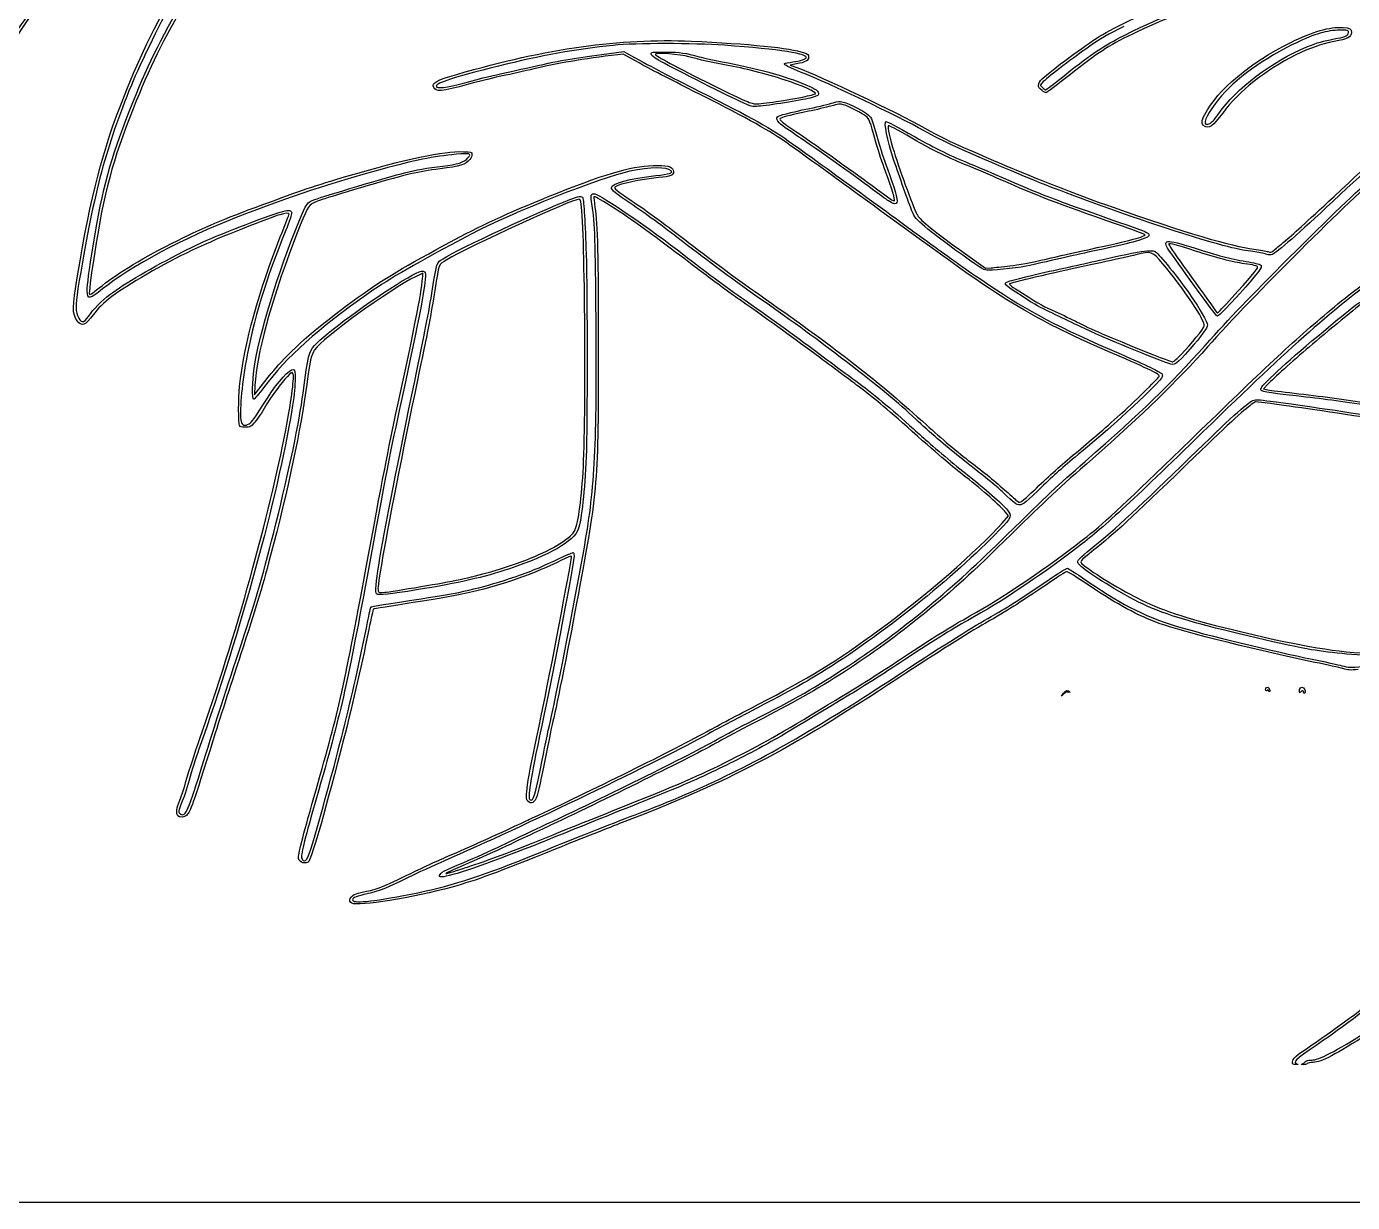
# Model space of a CAD drawing. Extents: x 0.09 to 7.29, y 6.89 to 11.9.
# Drawn here: x 0.673 to 1.194, y 8.774 to 9.236 of the extents above; entities that cross this region are included whole.
import ezdxf

# ---------------------------------------------------------------- set-up
doc = ezdxf.new("R2010")
doc.units = 0
doc.layers.add('Laag_1', color=7, linetype='CONTINUOUS')

msp = doc.modelspace()

# ---------------------------------------------------------------- linework, layer by layer
at = {"layer": 'Laag_1', "color": 1}
msp.add_lwpolyline([(0.104235, 8.773774), (0.104235, 10.240925), (7.257572, 10.240925), (7.257572, 8.773774)], close=True, dxfattribs=at)
at = {"layer": 'Laag_1', "color": 7}
for points in [[(0.899044, 9.225157), (0.907649, 9.226251), (0.910436, 9.224716)], [(0.91361, 9.2218), (0.907387, 9.225275), (0.905342, 9.225028)], [(0.975585, 9.22141), (0.97312, 9.220958), (0.975692, 9.219997)], [(1.072211, 9.214039), (1.071341, 9.213098), (1.072357, 9.212157)], [(1.042027, 9.146745), (1.049929, 9.141066), (1.052134, 9.141247)], [(0.828515, 9.137858), (0.828515, 9.139194), (0.825937, 9.137895)], [(0.762536, 9.095116), (0.762317, 9.091257), (0.763167, 9.092355)], [(1.160962, 9.095527), (1.159178, 9.093698), (1.161001, 9.093306)], [(1.159766, 9.088136), (1.156048, 9.088577), (1.154415, 9.087453)], [(1.056425, 9.040809), (1.058963, 9.043677), (1.057764, 9.045189)], [(1.080521, 9.022318), (1.082081, 9.023128), (1.083828, 9.022121)], [(1.080701, 8.973762), (1.079748, 8.972901), (1.080549, 8.974059)]]:
    msp.add_lwpolyline(points, dxfattribs=at)
for points in [[(1.081718, 9.217494)], [(1.072124, 9.210952)], [(0.953188, 9.206763)], [(0.967553, 9.20663)], [(1.135824, 9.197088)], [(1.138844, 9.1985)], [(1.011702, 9.167585)], [(1.014107, 9.167994)], [(1.040925, 9.146225)], [(1.059471, 9.141984)], [(1.132208, 9.13395)], [(1.146881, 9.12954)], [(1.12699, 9.107308)], [(1.121957, 9.103617)], [(0.810391, 9.013017)], [(0.827781, 9.015901)], [(1.161235, 8.975082)], [(1.175024, 8.974276)], [(0.845785, 8.905557)], [(0.83518, 8.902307)], [(1.17065, 8.828983)], [(1.174519, 8.828268)]]:
    msp.add_lwpolyline(points, close=True, dxfattribs=at)
for points in [[(0.71118, 9.209005), (0.717527, 9.225079), (0.724317, 9.238706), (0.735169, 9.257146)], [(0.713132, 9.202732), (0.720838, 9.222079), (0.723662, 9.227836), (0.736573, 9.250506)], [(0.730856, 9.247592), (0.726529, 9.240141), (0.71744, 9.221592), (0.713929, 9.213048)], [(0.73718, 9.249447), (0.725546, 9.229126), (0.721459, 9.220848), (0.714625, 9.203761)], [(1.094977, 9.232419), (1.099847, 9.23547), (1.115858, 9.243118), (1.125447, 9.246972)], [(1.104371, 9.232615), (1.122649, 9.241887), (1.136688, 9.246525), (1.154204, 9.249079)], [(1.154628, 9.248167), (1.137637, 9.245533), (1.125975, 9.241864), (1.109278, 9.233901)], [(0.642939, 9.186037), (0.649804, 9.203167), (0.66685, 9.233007), (0.676843, 9.245387)], [(0.676645, 9.243425), (0.667099, 9.231374), (0.649993, 9.200976), (0.643317, 9.1842)], [(0.841943, 9.217313), (0.877937, 9.227644), (0.905786, 9.231584), (0.934166, 9.23036)], [(1.072232, 9.215549), (1.075907, 9.218968), (1.088951, 9.228643), (1.094977, 9.232419)], [(1.081717, 9.217494), (1.091605, 9.225352), (1.096524, 9.228635), (1.104371, 9.232615)], [(1.109278, 9.233901), (1.098988, 9.228993), (1.095181, 9.226611), (1.08539, 9.218956)], [(1.104318, 9.236168), (1.098251, 9.23315), (1.094901, 9.231209), (1.090893, 9.228388)], [(1.169735, 9.229771), (1.178568, 9.234136), (1.185273, 9.23607), (1.190535, 9.235773)], [(1.18833, 9.234647), (1.183252, 9.234417), (1.178423, 9.232862), (1.170435, 9.228889)], [(1.176271, 9.22809), (1.18056, 9.229835), (1.182675, 9.230454), (1.187002, 9.231228)], [(1.187002, 9.231228), (1.191041, 9.231951), (1.19224, 9.232401), (1.192526, 9.233301)], [(1.1938, 9.233707), (1.193842, 9.232006), (1.192333, 9.231243), (1.187009, 9.230202)], [(1.192526, 9.233301), (1.192957, 9.234659), (1.192415, 9.234834), (1.18833, 9.234647)], [(1.190535, 9.235773), (1.193257, 9.235617), (1.193789, 9.235282), (1.1938, 9.233707)], [(0.903484, 9.228698), (0.888816, 9.227228), (0.875081, 9.224751), (0.858281, 9.220542)], [(0.947216, 9.22874), (0.934789, 9.229635), (0.912497, 9.229629), (0.903484, 9.228698)], [(0.918367, 9.225386), (0.918367, 9.226063), (0.91866, 9.226097), (0.924064, 9.226066)], [(0.924064, 9.226066), (0.929925, 9.226025), (0.931912, 9.225753), (0.937293, 9.22421)], [(0.934166, 9.23036), (0.956529, 9.229396), (0.973547, 9.227667), (0.978356, 9.225871)], [(0.979364, 9.223697), (0.980414, 9.225396), (0.969211, 9.227153), (0.947216, 9.22874)], [(1.090893, 9.228388), (1.082352, 9.222376), (1.073956, 9.215927), (1.072211, 9.214039)], [(1.136133, 9.201532), (1.141219, 9.211244), (1.154032, 9.222012), (1.169735, 9.229771)], [(1.170435, 9.228889), (1.156925, 9.222169), (1.146395, 9.214103), (1.140165, 9.205703)], [(1.141697, 9.201912), (1.14819, 9.21159), (1.162677, 9.22256), (1.176271, 9.22809)], [(1.187009, 9.230202), (1.181663, 9.229156), (1.177349, 9.227651), (1.171997, 9.224962)], [(0.869308, 9.219794), (0.882155, 9.222702), (0.887951, 9.223747), (0.899044, 9.225157)], [(0.905342, 9.225028), (0.891449, 9.223375), (0.881553, 9.221692), (0.870773, 9.219149)], [(0.910436, 9.224716), (0.919765, 9.219578), (0.924591, 9.217053), (0.937109, 9.210761)], [(0.934693, 9.210887), (0.92652, 9.214978), (0.917033, 9.219889), (0.91361, 9.2218)], [(0.921308, 9.222907), (0.919247, 9.224143), (0.918367, 9.224885), (0.918367, 9.225386)], [(0.933251, 9.224211), (0.929846, 9.225178), (0.920021, 9.225924), (0.920021, 9.225216)], [(0.920021, 9.225216), (0.920021, 9.224583), (0.928182, 9.220197), (0.942622, 9.213071)], [(0.953188, 9.206763), (0.946708, 9.209697), (0.925009, 9.220686), (0.921308, 9.222907)], [(0.94795, 9.220936), (0.94267, 9.221874), (0.937149, 9.223104), (0.933251, 9.224211)], [(0.937293, 9.22421), (0.939011, 9.223717), (0.943062, 9.222834), (0.946297, 9.222249)], [(0.946297, 9.222249), (0.959397, 9.219878), (0.971293, 9.216616), (0.979236, 9.213216)], [(0.970735, 9.215189), (0.963683, 9.217491), (0.954954, 9.219693), (0.94795, 9.220936)], [(0.970807, 9.221273), (0.970723, 9.22166), (0.97129, 9.221857), (0.973012, 9.222041)], [(0.977165, 9.218237), (0.973667, 9.219646), (0.970869, 9.220981), (0.970807, 9.221273)], [(0.973012, 9.222041), (0.975716, 9.222326), (0.979056, 9.2232), (0.979364, 9.223697)], [(0.980286, 9.224084), (0.980286, 9.222747), (0.979052, 9.222045), (0.975585, 9.22141)], [(0.978356, 9.225871), (0.980075, 9.22523), (0.980286, 9.225034), (0.980286, 9.224084)], [(1.171997, 9.224962), (1.159722, 9.218797), (1.14965, 9.210803), (1.143196, 9.202105)], [(0.832856, 9.212157), (0.832038, 9.213953), (0.833883, 9.215), (0.841943, 9.217313)], [(0.858281, 9.220542), (0.840575, 9.216108), (0.833845, 9.213936), (0.833845, 9.212656)], [(0.845053, 9.214031), (0.848793, 9.215051), (0.853423, 9.216231), (0.855343, 9.216654)], [(0.858647, 9.216415), (0.855716, 9.215793), (0.850258, 9.214456), (0.846519, 9.213443)], [(0.855343, 9.216654), (0.857263, 9.217077), (0.863547, 9.21849), (0.869308, 9.219794)], [(0.870773, 9.219149), (0.867034, 9.218266), (0.861577, 9.217035), (0.858647, 9.216415)], [(0.975692, 9.219997), (0.985924, 9.216173), (1.014111, 9.202829), (1.026055, 9.196155)], [(1.025722, 9.195129), (1.014801, 9.201226), (0.989405, 9.213311), (0.977165, 9.218237)], [(1.073595, 9.211216), (1.073721, 9.211216), (1.077373, 9.214041), (1.081718, 9.217494)], [(1.08539, 9.218956), (1.076103, 9.211693), (1.074008, 9.210113), (1.073666, 9.210113)], [(0.713929, 9.213048), (0.703897, 9.188633), (0.699454, 9.171974), (0.693446, 9.136242)], [(0.846519, 9.213443), (0.83573, 9.210517), (0.83369, 9.210326), (0.832856, 9.212157)], [(0.833845, 9.212656), (0.833845, 9.211576), (0.837849, 9.212067), (0.845053, 9.214031)], [(0.970556, 9.191167), (0.963858, 9.195811), (0.954214, 9.201114), (0.934693, 9.210887)], [(0.937109, 9.210761), (0.958558, 9.199983), (0.965571, 9.196036), (0.974042, 9.189983)], [(0.942622, 9.213071), (0.956007, 9.206464), (0.95771, 9.205729), (0.959652, 9.205715)], [(0.982979, 9.209716), (0.983546, 9.210284), (0.977551, 9.212963), (0.970735, 9.215189)], [(0.979236, 9.213216), (0.983103, 9.21156), (0.984405, 9.210628), (0.984261, 9.209614)], [(1.072124, 9.210952), (1.070191, 9.21225), (1.070225, 9.213681), (1.072232, 9.215549)], [(1.073666, 9.210113), (1.073509, 9.210113), (1.07281, 9.210492), (1.072124, 9.210952)], [(1.072357, 9.212157), (1.072916, 9.211639), (1.073473, 9.211216), (1.073595, 9.211216)], [(0.692751, 9.138154), (0.69809, 9.17009), (0.702483, 9.186977), (0.71118, 9.209005)], [(0.960629, 9.204751), (0.9581, 9.204563), (0.957974, 9.204594), (0.953188, 9.206763)], [(0.959652, 9.205715), (0.96053, 9.205715), (0.964086, 9.206123), (0.967553, 9.20663)], [(0.980893, 9.20801), (0.977203, 9.207083), (0.964511, 9.205042), (0.960629, 9.204751)], [(0.967553, 9.20663), (0.975307, 9.207769), (0.982463, 9.2092), (0.982979, 9.209716)], [(0.980616, 9.203892), (0.984535, 9.2047), (0.988741, 9.205698), (0.989963, 9.20611)], [(0.984261, 9.209614), (0.984163, 9.208953), (0.983628, 9.208697), (0.980893, 9.20801)], [(0.994008, 9.205343), (0.992638, 9.205756), (0.992115, 9.205701), (0.989048, 9.204835)], [(0.989963, 9.20611), (0.991873, 9.206753), (0.992419, 9.2068), (0.993862, 9.206437)], [(0.993862, 9.206437), (0.996449, 9.20579), (1.002257, 9.202809), (1.00381, 9.201331)], [(1.003014, 9.200737), (1.00163, 9.201901), (0.996162, 9.204697), (0.994008, 9.205343)], [(1.140165, 9.205703), (1.136416, 9.200649), (1.135256, 9.197619), (1.137069, 9.197619)], [(0.699012, 9.150549), (0.702634, 9.172701), (0.705733, 9.184155), (0.713132, 9.202732)], [(0.714625, 9.203761), (0.70649, 9.183417), (0.703257, 9.171286), (0.699384, 9.146565)], [(0.971102, 9.196353), (0.968294, 9.198254), (0.967216, 9.199758), (0.968057, 9.200599)], [(0.968057, 9.200599), (0.968661, 9.201204), (0.972649, 9.202249), (0.980616, 9.203892)], [(0.969518, 9.20013), (0.968856, 9.199776), (0.968856, 9.199743), (0.969518, 9.199012)], [(0.980225, 9.202781), (0.974076, 9.201543), (0.970507, 9.200659), (0.969518, 9.20013)], [(0.989048, 9.204835), (0.987161, 9.204303), (0.983192, 9.203379), (0.980225, 9.202781)], [(1.006733, 9.190687), (1.004412, 9.199232), (1.004236, 9.199708), (1.003014, 9.200737)], [(1.00381, 9.201331), (1.005275, 9.199936), (1.005169, 9.200216), (1.007781, 9.190787)], [(1.135819, 9.197088), (1.134714, 9.197863), (1.134792, 9.198979), (1.136133, 9.201532)], [(1.143196, 9.202105), (1.139311, 9.196869), (1.137701, 9.195773), (1.135824, 9.197088)], [(1.138844, 9.1985), (1.139479, 9.198984), (1.140763, 9.20052), (1.141697, 9.201912)], [(0.969518, 9.199012), (0.969889, 9.198596), (0.971928, 9.197093), (0.974051, 9.195669)], [(1.005462, 9.172109), (0.998019, 9.17771), (0.983195, 9.188169), (0.971102, 9.196353)], [(0.974051, 9.195669), (0.982502, 9.189996), (0.996938, 9.179781), (1.005263, 9.173584)], [(1.013894, 9.183497), (1.011244, 9.191482), (1.009774, 9.19872), (1.010803, 9.19872)], [(1.010803, 9.19872), (1.011389, 9.19872), (1.014376, 9.197148), (1.022184, 9.192726)], [(1.011638, 9.197117), (1.01126, 9.196738), (1.012322, 9.191926), (1.013913, 9.18681)], [(1.022918, 9.191079), (1.017744, 9.194149), (1.011834, 9.197312), (1.011638, 9.197117)], [(1.06433, 9.177555), (1.040806, 9.187464), (1.033483, 9.190798), (1.025722, 9.195129)], [(1.026055, 9.196155), (1.031606, 9.193053), (1.036788, 9.190461), (1.041289, 9.188536)], [(1.137069, 9.197619), (1.137411, 9.197619), (1.138209, 9.198014), (1.138844, 9.1985)], [(1.011522, 9.161606), (0.996571, 9.172517), (0.974888, 9.188162), (0.970556, 9.191167)], [(0.974042, 9.189983), (0.98638, 9.181166), (1.009669, 9.164325), (1.01612, 9.159556)], [(1.010085, 9.180607), (1.008865, 9.183854), (1.007357, 9.18839), (1.006733, 9.190687)], [(1.007781, 9.190787), (1.008401, 9.188547), (1.01001, 9.183751), (1.011357, 9.18013)], [(1.022184, 9.192726), (1.030233, 9.188168), (1.036638, 9.185031), (1.043682, 9.182196)], [(1.042781, 9.18144), (1.0369, 9.183789), (1.027608, 9.188298), (1.022918, 9.191079)], [(1.186998, 9.169337), (1.203258, 9.184505), (1.209042, 9.189553), (1.210169, 9.189556)], [(0.798744, 9.177242), (0.822332, 9.184191), (0.836473, 9.187176), (0.844548, 9.186911)], [(0.841667, 9.185876), (0.83288, 9.185053), (0.825037, 9.183488), (0.812567, 9.180066)], [(0.836468, 9.181218), (0.842046, 9.181854), (0.844972, 9.182807), (0.846339, 9.184431)], [(0.846339, 9.184431), (0.847843, 9.186218), (0.847256, 9.1864), (0.841667, 9.185876)], [(0.844548, 9.186911), (0.847752, 9.186807), (0.847805, 9.186789), (0.847915, 9.185846)], [(0.847915, 9.185846), (0.847985, 9.185234), (0.847692, 9.184485), (0.847097, 9.183781)], [(1.013913, 9.18681), (1.016335, 9.179019), (1.022086, 9.163443), (1.023114, 9.161888)], [(1.041289, 9.188536), (1.043209, 9.187714), (1.049493, 9.185025), (1.055253, 9.182561)], [(1.210209, 9.188432), (1.209376, 9.188432), (1.202504, 9.182319), (1.186454, 9.167301)], [(0.812567, 9.180066), (0.791698, 9.17434), (0.777505, 9.169628), (0.755147, 9.161005)], [(0.835354, 9.180147), (0.826171, 9.17897), (0.822978, 9.178225), (0.807088, 9.173559)], [(0.821358, 9.17862), (0.825875, 9.179763), (0.830132, 9.180495), (0.836468, 9.181218)], [(0.847097, 9.183781), (0.845509, 9.181895), (0.843049, 9.181134), (0.835354, 9.180147)], [(0.909949, 9.179188), (0.899075, 9.176989), (0.863413, 9.162871), (0.847624, 9.154516)], [(0.881358, 9.170612), (0.902384, 9.17896), (0.911525, 9.181469), (0.920936, 9.181473)], [(0.926199, 9.179439), (0.924683, 9.180956), (0.918186, 9.180856), (0.909949, 9.179188)], [(0.920267, 9.177529), (0.925607, 9.17811), (0.92706, 9.178579), (0.926199, 9.179439)], [(0.920936, 9.181473), (0.925479, 9.181473), (0.927183, 9.180826), (0.927183, 9.179092)], [(0.927183, 9.179092), (0.927183, 9.177588), (0.926214, 9.177196), (0.921298, 9.17671)], [(1.014098, 9.167994), (1.014098, 9.169029), (1.012241, 9.174867), (1.010085, 9.180607)], [(1.011357, 9.18013), (1.013982, 9.173075), (1.015443, 9.167907), (1.015081, 9.166963)], [(1.021137, 9.163169), (1.019683, 9.166848), (1.015844, 9.177623), (1.013894, 9.183497)], [(1.056329, 9.175682), (1.051966, 9.177616), (1.04587, 9.180207), (1.042781, 9.18144)], [(1.043682, 9.182196), (1.049094, 9.180017), (1.051059, 9.179178), (1.059851, 9.175292)], [(1.055253, 9.182561), (1.071509, 9.175608), (1.084234, 9.170638), (1.100071, 9.165058)], [(1.207086, 9.179714), (1.193596, 9.16853), (1.154725, 9.129832), (1.137242, 9.110181)], [(0.76567, 9.166134), (0.78046, 9.17161), (0.786421, 9.173613), (0.798744, 9.177242)], [(0.786148, 9.168126), (0.789253, 9.169322), (0.815377, 9.177108), (0.821358, 9.17862)], [(0.902747, 9.172754), (0.902747, 9.174461), (0.909831, 9.176393), (0.920267, 9.177529)], [(0.921298, 9.17671), (0.913818, 9.17597), (0.906247, 9.174353), (0.904271, 9.173073)], [(1.101456, 9.158433), (1.078033, 9.166567), (1.069702, 9.169752), (1.056329, 9.175682)], [(1.059851, 9.175292), (1.063287, 9.173774), (1.069158, 9.171332), (1.072897, 9.169866)], [(1.146762, 9.149152), (1.129104, 9.15348), (1.087244, 9.167903), (1.06433, 9.177555)], [(1.169357, 9.145277), (1.184796, 9.160736), (1.196209, 9.171671), (1.203421, 9.177916)], [(0.807088, 9.173559), (0.789996, 9.168538), (0.786259, 9.167327), (0.784764, 9.166316)], [(0.841202, 9.152377), (0.853152, 9.158776), (0.864293, 9.163835), (0.881358, 9.170612)], [(0.886336, 9.168076), (0.889889, 9.16944), (0.891167, 9.169613), (0.891489, 9.168773)], [(0.891489, 9.168773), (0.891918, 9.167653), (0.892473, 9.158501), (0.892825, 9.146722)], [(0.895179, 9.165759), (0.894492, 9.170086), (0.894608, 9.170596), (0.896209, 9.170275)], [(0.89587, 9.169177), (0.895762, 9.169069), (0.89595, 9.167197), (0.896278, 9.165016)], [(0.902565, 9.165503), (0.897959, 9.168467), (0.896151, 9.169458), (0.89587, 9.169177)], [(0.896209, 9.170275), (0.89894, 9.16973), (0.917979, 9.156726), (0.931231, 9.146357)], [(0.910092, 9.166638), (0.904663, 9.170298), (0.902747, 9.171893), (0.902747, 9.172754)], [(0.904271, 9.173073), (0.903554, 9.172609), (0.904616, 9.171701), (0.910462, 9.167774)], [(1.005263, 9.173584), (1.013833, 9.167204), (1.014107, 9.16703), (1.014107, 9.167994)], [(1.011702, 9.167586), (1.010695, 9.168249), (1.007888, 9.170284), (1.005462, 9.172109)], [(1.072897, 9.169866), (1.08103, 9.166676), (1.084851, 9.165306), (1.110487, 9.156379)], [(1.16697, 9.151176), (1.170991, 9.154526), (1.175642, 9.158743), (1.186998, 9.169337)], [(0.732228, 9.152033), (0.7432, 9.157514), (0.74905, 9.159981), (0.76567, 9.166134)], [(0.759124, 9.158302), (0.773914, 9.164029), (0.776725, 9.164741), (0.776998, 9.162826)], [(0.784764, 9.166316), (0.783315, 9.165335), (0.781861, 9.16222), (0.777691, 9.151158)], [(0.779764, 9.159276), (0.782868, 9.166854), (0.782876, 9.166865), (0.786148, 9.168126)], [(0.836521, 9.144835), (0.843331, 9.14897), (0.87475, 9.163629), (0.886336, 9.168076)], [(0.890025, 9.16822), (0.887412, 9.16822), (0.846939, 9.149704), (0.838002, 9.14442)], [(0.890771, 9.167209), (0.89066, 9.167765), (0.890322, 9.16822), (0.890025, 9.16822)], [(0.891709, 9.063006), (0.892914, 9.087184), (0.892258, 9.159974), (0.890771, 9.167209)], [(0.896733, 9.121176), (0.896499, 9.151106), (0.896217, 9.159223), (0.895179, 9.165759)], [(0.896278, 9.165016), (0.897301, 9.158303), (0.897593, 9.14624), (0.897596, 9.11052)], [(0.938237, 9.139655), (0.917833, 9.15517), (0.911549, 9.159724), (0.902565, 9.165503)], [(0.930677, 9.151655), (0.922263, 9.158125), (0.916514, 9.16231), (0.910092, 9.166638)], [(0.910462, 9.167774), (0.917048, 9.163351), (0.924513, 9.1579), (0.933247, 9.151134)], [(1.015081, 9.166963), (1.014739, 9.166071), (1.013713, 9.166259), (1.011702, 9.167585)], [(1.100071, 9.165058), (1.127964, 9.155231), (1.146647, 9.149675), (1.155487, 9.148579)], [(1.186454, 9.167301), (1.17329, 9.154983), (1.164512, 9.147275), (1.162719, 9.146458)], [(0.755147, 9.161005), (0.73515, 9.153292), (0.713461, 9.141696), (0.702646, 9.132934)], [(0.734358, 9.14763), (0.743091, 9.152023), (0.744717, 9.152724), (0.759124, 9.158302)], [(0.772269, 9.162113), (0.771171, 9.161789), (0.764568, 9.159307), (0.757595, 9.156597)], [(0.762199, 9.101626), (0.764164, 9.115055), (0.77146, 9.139001), (0.779764, 9.159276)], [(0.775969, 9.162371), (0.775969, 9.162871), (0.774491, 9.162766), (0.772269, 9.162113)], [(0.772511, 9.153442), (0.774413, 9.158171), (0.775969, 9.162189), (0.775969, 9.162371)], [(0.776998, 9.162826), (0.77706, 9.162389), (0.776012, 9.15933), (0.774668, 9.156028)], [(1.064992, 9.124689), (1.05246, 9.132024), (1.045026, 9.137156), (1.011522, 9.161606)], [(1.01612, 9.159556), (1.02107, 9.155896), (1.029884, 9.149499), (1.036282, 9.144921)], [(1.040925, 9.146225), (1.026181, 9.156783), (1.022372, 9.160045), (1.021137, 9.163169)], [(1.023114, 9.161888), (1.024588, 9.159659), (1.029211, 9.155958), (1.042027, 9.146745)], [(1.112629, 9.154151), (1.112796, 9.154318), (1.107766, 9.156242), (1.101456, 9.158433)], [(0.757595, 9.156597), (0.743605, 9.15116), (0.731554, 9.145432), (0.720111, 9.138782)], [(0.7565, 9.094531), (0.758373, 9.111307), (0.764221, 9.132823), (0.772511, 9.153442)], [(0.774668, 9.156028), (0.766946, 9.137044), (0.761894, 9.120448), (0.759056, 9.104734)], [(0.847624, 9.154516), (0.825734, 9.142932), (0.815739, 9.137167), (0.807384, 9.131308)], [(1.087412, 9.147796), (1.106132, 9.151809), (1.111688, 9.153209), (1.112629, 9.154151)], [(1.113916, 9.153556), (1.112622, 9.152482), (1.105778, 9.150632), (1.094097, 9.148197)], [(1.110487, 9.156379), (1.113768, 9.155237), (1.114859, 9.154338), (1.113916, 9.153556)], [(0.696582, 9.13215), (0.696582, 9.134736), (0.697233, 9.139665), (0.699012, 9.150549)], [(0.702559, 9.134336), (0.708871, 9.139437), (0.718438, 9.145144), (0.732228, 9.152033)], [(0.777691, 9.151158), (0.768448, 9.126642), (0.763241, 9.107387), (0.762536, 9.095116)], [(0.803156, 9.129714), (0.813476, 9.137107), (0.820507, 9.141294), (0.841202, 9.152377)], [(0.957382, 9.131832), (0.94965, 9.137275), (0.94177, 9.143124), (0.930677, 9.151655)], [(0.933247, 9.151134), (0.943472, 9.143212), (0.951831, 9.137064), (0.963197, 9.129103)], [(1.094097, 9.148197), (1.087348, 9.146791), (1.079429, 9.145003), (1.067385, 9.142168)], [(1.073802, 9.144695), (1.078863, 9.14588), (1.084987, 9.147275), (1.087412, 9.147796)], [(1.096232, 9.144587), (1.105042, 9.146554), (1.111639, 9.14784), (1.113353, 9.147924)], [(1.119643, 9.142863), (1.115469, 9.147808), (1.115262, 9.147876), (1.109042, 9.146369)], [(1.113353, 9.147924), (1.115921, 9.148049), (1.116232, 9.147983), (1.117276, 9.147106)], [(1.122644, 9.147301), (1.118859, 9.152567), (1.120452, 9.152838), (1.132344, 9.148953)], [(1.121994, 9.150678), (1.121893, 9.150576), (1.122338, 9.149713), (1.122986, 9.148758)], [(1.13243, 9.147839), (1.125024, 9.150254), (1.122309, 9.150993), (1.121994, 9.150678)], [(1.122986, 9.148758), (1.124471, 9.146566), (1.141039, 9.123385), (1.141121, 9.123385)], [(1.132344, 9.148953), (1.141223, 9.146053), (1.145662, 9.144904), (1.152434, 9.143754)], [(1.151723, 9.142876), (1.147281, 9.14347), (1.140397, 9.145241), (1.13243, 9.147839)], [(1.15503, 9.147639), (1.153009, 9.147852), (1.149289, 9.148533), (1.146762, 9.149152)], [(1.155487, 9.148579), (1.15782, 9.148293), (1.160294, 9.147866), (1.160983, 9.147638)], [(1.162859, 9.147746), (1.163201, 9.148035), (1.16505, 9.149576), (1.16697, 9.151176)], [(1.189942, 9.128207), (1.196801, 9.133789), (1.213349, 9.146037), (1.22103, 9.151216)], [(0.699384, 9.146565), (0.697894, 9.137053), (0.697171, 9.131153), (0.69746, 9.130864)], [(0.705471, 9.13073), (0.711336, 9.135156), (0.722238, 9.141533), (0.734358, 9.14763)], [(0.832388, 9.132941), (0.834091, 9.143609), (0.833981, 9.143292), (0.836521, 9.144835)], [(0.838002, 9.14442), (0.834691, 9.142463), (0.835008, 9.143275), (0.833297, 9.13239)], [(0.892825, 9.146722), (0.893293, 9.131031), (0.893291, 9.07884), (0.892825, 9.066977)], [(0.931231, 9.146357), (0.939006, 9.140272), (0.947276, 9.134147), (0.955301, 9.128526)], [(1.036282, 9.144921), (1.037927, 9.143745), (1.039933, 9.142299), (1.040741, 9.141708)], [(1.05112, 9.140297), (1.049223, 9.140297), (1.049071, 9.140394), (1.040925, 9.146225)], [(1.059471, 9.141987), (1.062728, 9.142337), (1.067962, 9.143327), (1.073802, 9.144695)], [(1.095078, 9.143229), (1.073165, 9.138441), (1.069604, 9.137642), (1.064642, 9.136398)], [(1.075101, 9.139883), (1.078841, 9.14071), (1.088349, 9.142826), (1.096232, 9.144587)], [(1.109042, 9.146369), (1.106993, 9.145872), (1.100708, 9.14446), (1.095078, 9.143229)], [(1.117276, 9.147106), (1.119089, 9.14558), (1.127388, 9.135118), (1.130844, 9.130001)], [(1.13595, 9.118412), (1.136414, 9.120258), (1.127716, 9.133299), (1.119643, 9.142863)], [(1.132208, 9.13395), (1.127614, 9.140368), (1.12331, 9.146375), (1.122644, 9.147301)], [(1.136272, 9.110717), (1.146257, 9.121826), (1.153617, 9.129515), (1.169357, 9.145277)], [(1.156938, 9.141548), (1.156782, 9.142019), (1.15529, 9.142398), (1.151723, 9.142876)], [(1.152434, 9.143754), (1.155269, 9.143272), (1.157786, 9.142653), (1.158074, 9.142365)], [(1.160301, 9.146667), (1.159424, 9.146987), (1.157052, 9.147427), (1.15503, 9.147639)], [(1.162719, 9.146458), (1.162114, 9.146182), (1.161476, 9.146238), (1.160301, 9.146667)], [(1.160983, 9.147638), (1.161989, 9.14731), (1.162362, 9.147324), (1.162859, 9.147746)], [(0.692657, 9.120397), (0.690616, 9.123434), (0.690626, 9.125417), (0.692751, 9.138154)], [(0.720111, 9.138782), (0.707898, 9.131685), (0.702507, 9.127615), (0.698949, 9.122804)], [(0.825937, 9.137895), (0.815234, 9.132506), (0.788983, 9.113519), (0.785999, 9.109008)], [(0.819558, 9.091043), (0.825388, 9.117799), (0.828515, 9.134142), (0.828515, 9.137858)], [(0.829501, 9.139328), (0.830213, 9.137474), (0.827223, 9.121416), (0.820067, 9.088653)], [(0.820457, 9.136075), (0.826736, 9.139881), (0.828979, 9.140688), (0.829501, 9.139328)], [(0.953121, 9.128733), (0.949395, 9.131349), (0.942698, 9.136264), (0.938237, 9.139655)], [(1.040741, 9.141708), (1.041549, 9.141117), (1.046263, 9.137918), (1.051215, 9.134599)], [(1.067385, 9.142168), (1.064116, 9.1414), (1.054426, 9.140284), (1.05112, 9.140297)], [(1.052134, 9.141247), (1.053346, 9.141348), (1.056648, 9.14168), (1.059471, 9.141984)], [(1.058037, 9.1355), (1.058485, 9.135949), (1.065785, 9.137823), (1.075101, 9.139883)], [(1.209741, 9.141882), (1.185779, 9.124415), (1.171575, 9.111962), (1.135551, 9.076837)], [(1.146881, 9.12954), (1.153322, 9.136498), (1.157113, 9.141025), (1.156938, 9.141548)], [(1.158074, 9.142365), (1.158766, 9.141672), (1.158444, 9.14111), (1.15494, 9.136886)], [(0.693446, 9.136242), (0.691938, 9.127279), (0.691832, 9.125049), (0.692789, 9.122501)], [(0.702646, 9.132934), (0.697519, 9.128781), (0.696582, 9.12866), (0.696582, 9.13215)], [(0.69746, 9.130864), (0.697735, 9.130589), (0.698972, 9.131436), (0.702559, 9.134336)], [(0.785997, 9.110739), (0.789917, 9.115192), (0.808261, 9.128679), (0.820457, 9.136075)], [(0.825381, 9.09668), (0.829435, 9.115969), (0.830836, 9.123216), (0.832388, 9.132941)], [(0.833297, 9.13239), (0.831867, 9.123296), (0.830365, 9.115503), (0.826497, 9.097111)], [(1.051215, 9.134599), (1.06746, 9.123711), (1.077912, 9.118218), (1.103218, 9.107272)], [(1.067568, 9.127933), (1.057638, 9.134326), (1.057206, 9.134669), (1.058037, 9.1355)], [(1.05934, 9.134941), (1.059103, 9.134704), (1.060034, 9.134022), (1.064444, 9.131225)], [(1.064642, 9.136398), (1.061819, 9.13569), (1.059434, 9.135034), (1.05934, 9.134941)], [(1.141087, 9.122282), (1.140801, 9.122282), (1.136804, 9.127533), (1.132208, 9.13395)], [(1.15494, 9.136886), (1.152335, 9.133746), (1.151084, 9.132366), (1.144113, 9.124947)], [(0.697047, 9.12217), (0.698866, 9.124838), (0.702337, 9.128366), (0.705471, 9.13073)], [(0.807384, 9.131308), (0.787065, 9.117058), (0.775131, 9.10634), (0.765936, 9.094082)], [(0.772853, 9.104167), (0.779668, 9.111578), (0.790009, 9.120295), (0.803156, 9.129714)], [(0.984699, 9.105969), (0.974069, 9.113886), (0.96666, 9.119227), (0.953121, 9.128733)], [(0.955301, 9.128526), (0.968469, 9.119304), (0.973898, 9.115373), (0.987272, 9.105378)], [(0.995171, 9.10432), (0.982694, 9.113898), (0.977871, 9.117408), (0.957382, 9.131832)], [(0.963197, 9.129103), (0.991722, 9.109125), (1.008078, 9.096332), (1.026659, 9.079468)], [(1.064444, 9.131225), (1.071685, 9.126634), (1.072737, 9.126048), (1.077501, 9.123953)], [(1.076204, 9.123362), (1.073273, 9.124705), (1.069388, 9.126762), (1.067568, 9.127933)], [(1.130844, 9.130001), (1.133796, 9.125629), (1.137207, 9.119669), (1.137207, 9.118883)], [(1.138721, 9.081467), (1.162894, 9.105009), (1.174892, 9.115957), (1.189942, 9.128207)], [(1.141121, 9.123385), (1.141163, 9.123385), (1.143747, 9.126155), (1.146881, 9.12954)], [(1.198229, 9.127363), (1.197739, 9.127186), (1.183351, 9.115394), (1.177267, 9.110185)], [(1.180571, 9.114404), (1.192819, 9.12464), (1.197552, 9.128347), (1.198375, 9.128347)], [(0.698949, 9.122804), (0.695832, 9.118588), (0.694274, 9.117992), (0.692657, 9.120397)], [(0.692789, 9.122501), (0.693953, 9.119402), (0.695099, 9.119313), (0.697047, 9.12217)], [(1.102475, 9.106486), (1.083385, 9.114788), (1.074716, 9.118998), (1.064992, 9.124689)], [(1.086064, 9.118644), (1.083572, 9.119895), (1.079135, 9.122018), (1.076204, 9.123362)], [(1.077501, 9.123953), (1.080122, 9.122799), (1.083921, 9.120981), (1.085943, 9.119912)], [(1.144113, 9.124947), (1.142737, 9.123481), (1.141374, 9.122282), (1.141087, 9.122282)], [(0.892243, 9.032243), (0.896325, 9.055656), (0.897119, 9.071394), (0.896733, 9.121176)], [(1.085943, 9.119912), (1.090461, 9.117522), (1.099677, 9.113549), (1.112346, 9.108531)], [(1.121957, 9.103617), (1.114419, 9.106249), (1.092338, 9.115494), (1.086064, 9.118644)], [(1.12699, 9.107308), (1.130852, 9.111325), (1.13567, 9.117294), (1.13595, 9.118412)], [(1.137207, 9.118883), (1.137207, 9.117675), (1.134793, 9.114328), (1.130275, 9.10927)], [(1.158154, 9.093596), (1.158154, 9.094735), (1.168266, 9.104121), (1.180571, 9.114404)], [(0.781477, 9.09196), (0.783495, 9.107245), (0.78371, 9.108141), (0.785997, 9.110739)], [(0.785999, 9.109008), (0.784656, 9.10698), (0.784194, 9.104922), (0.78294, 9.09538)], [(0.897596, 9.11052), (0.897596, 9.056814), (0.897366, 9.053925), (0.889666, 9.012584)], [(1.089069, 9.065109), (1.111778, 9.084966), (1.122027, 9.094869), (1.136272, 9.110717)], [(1.137242, 9.110181), (1.12498, 9.096399), (1.111992, 9.083787), (1.091954, 9.066202)], [(1.118135, 9.098507), (1.118576, 9.099322), (1.116396, 9.100433), (1.102475, 9.106486)], [(1.103218, 9.107272), (1.113031, 9.103027), (1.118608, 9.100367), (1.119206, 9.099646)], [(1.112346, 9.108531), (1.123315, 9.104185), (1.122893, 9.104344), (1.123566, 9.104306)], [(1.130275, 9.10927), (1.124648, 9.102971), (1.124363, 9.102777), (1.121957, 9.103617)], [(1.123566, 9.104306), (1.123845, 9.104264), (1.125386, 9.105641), (1.12699, 9.107308)], [(1.177267, 9.110185), (1.170498, 9.104388), (1.163265, 9.097885), (1.160962, 9.095527)], [(0.759056, 9.104734), (0.757265, 9.094816), (0.756396, 9.08425), (0.757087, 9.080793)], [(0.762091, 9.089557), (0.761424, 9.089516), (0.761491, 9.096756), (0.762199, 9.101626)], [(0.763167, 9.092355), (0.768384, 9.099086), (0.770063, 9.101134), (0.772853, 9.104167)], [(0.767499, 9.090012), (0.771831, 9.096798), (0.776026, 9.10148), (0.777578, 9.101258)], [(0.777578, 9.101258), (0.778323, 9.10115), (0.778352, 9.100966), (0.778303, 9.096738)], [(1.000379, 9.09429), (0.997718, 9.096272), (0.990662, 9.101527), (0.984699, 9.105969)], [(0.987272, 9.105378), (0.991214, 9.102433), (0.995927, 9.098955), (0.997746, 9.097649)], [(1.022371, 9.08183), (1.015872, 9.087927), (1.007363, 9.094963), (0.995171, 9.10432)], [(0.775343, 9.098574), (0.772766, 9.095898), (0.769008, 9.090726), (0.766151, 9.085921)], [(0.774636, 9.077443), (0.777077, 9.090368), (0.778131, 9.098605), (0.777488, 9.099746)], [(0.777488, 9.099746), (0.77715, 9.100342), (0.776932, 9.100222), (0.775343, 9.098574)], [(0.778303, 9.096738), (0.778261, 9.093704), (0.777887, 9.090149), (0.777083, 9.085346)], [(0.81123, 9.024371), (0.813479, 9.037997), (0.819324, 9.067862), (0.825381, 9.09668)], [(0.826497, 9.097111), (0.82065, 9.069309), (0.814893, 9.039977), (0.812396, 9.025267)], [(0.997746, 9.097649), (1.00373, 9.093352), (1.011353, 9.087076), (1.020017, 9.079311)], [(1.119391, 9.098392), (1.118747, 9.096365), (1.100453, 9.079366), (1.087599, 9.068849)], [(1.102844, 9.083525), (1.107549, 9.087747), (1.117686, 9.097678), (1.118135, 9.098507)], [(1.119206, 9.099646), (1.119439, 9.099367), (1.119523, 9.098802), (1.119391, 9.098392)], [(0.7565, 9.079257), (0.756013, 9.080167), (0.756009, 9.090182), (0.7565, 9.094531)], [(0.765936, 9.094082), (0.764074, 9.0916), (0.762344, 9.089564), (0.762091, 9.089557)], [(0.78294, 9.09538), (0.780687, 9.078246), (0.77548, 9.053713), (0.768586, 9.027754)], [(0.77082, 9.040647), (0.775938, 9.061236), (0.780008, 9.080832), (0.781477, 9.09196)], [(0.807204, 9.028387), (0.813558, 9.062743), (0.815141, 9.070773), (0.819558, 9.091043)], [(1.021081, 9.076898), (1.009903, 9.086814), (1.005897, 9.090178), (1.000379, 9.09429)], [(1.172119, 9.090865), (1.159897, 9.092234), (1.158154, 9.092575), (1.158154, 9.093596)], [(1.161001, 9.093306), (1.162003, 9.093094), (1.16661, 9.09249), (1.171238, 9.091971)], [(1.171238, 9.091971), (1.181498, 9.090819), (1.191381, 9.089509), (1.200415, 9.088103)], [(1.20115, 9.087005), (1.189363, 9.088791), (1.182572, 9.089694), (1.172119, 9.090865)], [(0.777083, 9.085346), (0.771306, 9.050812), (0.756996, 8.998603), (0.74053, 8.951991)], [(0.76024, 9.079903), (0.761393, 9.080576), (0.762132, 9.081605), (0.767499, 9.090012)], [(0.766151, 9.085921), (0.764777, 9.083611), (0.762979, 9.081006), (0.762155, 9.080133)], [(0.820067, 9.088653), (0.815886, 9.069509), (0.813982, 9.059757), (0.806651, 9.019932)], [(1.154415, 9.087453), (1.15157, 9.085496), (1.144819, 9.079245), (1.129124, 9.064041)], [(1.130156, 9.06653), (1.145803, 9.081825), (1.152726, 9.088095), (1.154992, 9.089025)], [(1.154992, 9.089025), (1.155619, 9.089282), (1.156629, 9.089437), (1.157236, 9.089366)], [(1.157236, 9.089366), (1.157842, 9.089296), (1.159991, 9.089052), (1.162013, 9.088826)], [(1.198029, 9.082613), (1.18039, 9.085287), (1.164703, 9.087551), (1.159766, 9.088136)], [(1.162013, 9.088826), (1.166115, 9.088364), (1.187899, 9.085196), (1.202253, 9.082975)], [(0.757087, 9.080793), (0.757387, 9.079293), (0.758607, 9.078949), (0.76024, 9.079903)], [(0.762155, 9.080133), (0.760765, 9.078662), (0.760517, 9.078546), (0.758768, 9.078546)], [(1.039614, 9.066939), (1.0342, 9.071204), (1.027887, 9.076656), (1.022371, 9.08183)], [(1.085204, 9.068305), (1.090931, 9.073032), (1.096557, 9.077886), (1.102844, 9.083525)], [(1.094338, 9.039311), (1.101793, 9.045857), (1.116513, 9.059838), (1.138721, 9.081467)], [(0.740764, 8.955804), (0.754892, 8.995898), (0.768389, 9.044366), (0.774636, 9.077443)], [(0.758768, 9.078546), (0.757278, 9.078546), (0.7568, 9.078695), (0.7565, 9.079257)], [(1.020017, 9.079311), (1.021916, 9.077609), (1.02471, 9.075105), (1.026226, 9.073747)], [(1.042212, 9.058921), (1.036183, 9.063618), (1.032969, 9.066353), (1.021081, 9.076898)], [(1.026659, 9.079468), (1.032392, 9.074265), (1.03946, 9.068317), (1.043861, 9.064993)], [(1.135551, 9.076837), (1.107199, 9.049193), (1.09533, 9.038266), (1.086332, 9.031523)], [(1.026226, 9.073747), (1.031032, 9.069442), (1.039123, 9.062686), (1.043933, 9.058962)], [(0.892825, 9.066977), (0.892304, 9.053815), (0.891039, 9.042274), (0.889704, 9.038486)], [(1.056909, 9.05282), (1.054473, 9.055151), (1.051578, 9.057514), (1.039614, 9.066939)], [(1.043861, 9.064993), (1.049018, 9.061098), (1.054119, 9.056928), (1.05802, 9.053415)], [(1.058197, 9.036109), (1.074473, 9.052112), (1.078074, 9.055493), (1.089069, 9.065109)], [(1.091954, 9.066202), (1.078685, 9.054558), (1.073411, 9.049652), (1.060218, 9.036679)], [(1.069953, 9.054663), (1.075214, 9.059768), (1.079446, 9.063554), (1.085204, 9.068305)], [(1.087599, 9.068849), (1.080671, 9.063182), (1.077789, 9.060642), (1.072711, 9.055732)], [(1.092925, 9.032059), (1.099573, 9.037281), (1.112103, 9.048883), (1.130156, 9.06653)], [(0.888447, 9.038198), (0.889719, 9.040672), (0.891132, 9.051416), (0.891709, 9.063006)], [(1.129124, 9.064041), (1.106703, 9.042318), (1.10077, 9.036852), (1.092559, 9.030352)], [(1.057764, 9.045189), (1.056029, 9.047381), (1.048576, 9.053961), (1.042212, 9.058921)], [(1.043933, 9.058962), (1.049007, 9.055033), (1.056673, 9.048204), (1.058509, 9.045976)], [(1.072711, 9.055732), (1.065977, 9.04922), (1.064516, 9.048021), (1.063313, 9.048021)], [(1.065035, 9.050209), (1.066022, 9.050991), (1.068235, 9.052995), (1.069953, 9.054663)], [(1.063313, 9.048021), (1.06217, 9.048021), (1.061043, 9.048865), (1.056909, 9.05282)], [(1.05802, 9.053415), (1.060047, 9.051591), (1.06205, 9.049804), (1.062473, 9.049443)], [(1.062473, 9.049443), (1.06322, 9.048804), (1.063287, 9.048825), (1.065035, 9.050209)], [(1.058509, 9.045976), (1.060419, 9.043659), (1.060228, 9.043187), (1.055307, 9.038066)], [(0.757222, 8.993473), (0.763204, 9.011584), (0.766044, 9.021439), (0.77082, 9.040647)], [(0.889704, 9.038486), (0.888021, 9.033713), (0.878604, 9.028298), (0.862697, 9.022957)], [(1.008091, 8.998868), (1.024994, 9.011219), (1.047593, 9.030829), (1.056425, 9.040809)], [(1.083864, 9.031067), (1.087775, 9.033977), (1.092488, 9.037686), (1.094338, 9.039311)], [(0.882364, 9.032761), (0.886312, 9.035318), (0.887522, 9.0364), (0.888447, 9.038198)], [(1.055307, 9.038066), (1.037356, 9.019383), (1.008741, 8.996545), (0.985068, 8.982008)], [(0.998327, 8.986358), (1.018892, 9.000129), (1.036395, 9.014675), (1.058197, 9.036109)], [(1.060218, 9.036679), (1.043871, 9.020608), (1.037675, 9.014967), (1.025854, 9.005396)], [(0.786573, 8.935963), (0.795777, 8.968191), (0.797495, 8.975884), (0.807204, 9.028387)], [(0.855373, 9.021773), (0.86652, 9.024924), (0.876598, 9.029027), (0.882364, 9.032761)], [(0.88805, 9.028071), (0.88805, 9.025516), (0.880225, 8.984317), (0.87537, 8.961318)], [(0.879046, 8.964442), (0.881548, 8.975379), (0.889044, 9.013895), (0.892243, 9.032243)], [(0.881352, 9.026541), (0.884548, 9.02806), (0.887362, 9.029303), (0.887606, 9.029303)], [(0.887067, 9.02734), (0.887192, 9.0281), (0.887109, 9.028082), (0.884591, 9.026913)], [(0.887606, 9.029303), (0.887864, 9.029303), (0.88805, 9.028789), (0.88805, 9.028071)], [(1.041187, 9.002895), (1.055208, 9.010706), (1.066661, 9.018266), (1.083864, 9.031067)], [(1.086332, 9.031523), (1.068369, 9.018064), (1.05701, 9.010504), (1.042941, 9.002643)], [(1.086126, 9.025595), (1.086126, 9.026374), (1.088213, 9.028358), (1.092925, 9.032059)], [(1.092559, 9.030352), (1.086663, 9.025685), (1.086747, 9.025804), (1.088341, 9.02447)], [(0.768586, 9.027754), (0.765037, 9.014389), (0.763075, 9.007912), (0.756866, 8.989065)], [(0.810387, 9.013017), (0.809856, 9.013548), (0.810191, 9.018089), (0.81123, 9.024371)], [(0.812396, 9.025267), (0.810961, 9.016812), (0.810764, 9.015176), (0.811067, 9.01422)], [(0.862697, 9.022957), (0.852517, 9.019538), (0.843143, 9.017394), (0.826133, 9.01459)], [(0.862694, 9.01907), (0.870092, 9.0215), (0.874242, 9.023161), (0.881352, 9.026541)], [(0.884591, 9.026913), (0.87528, 9.022562), (0.871754, 9.021072), (0.866367, 9.019216)], [(0.874284, 8.960994), (0.877885, 8.978046), (0.885096, 9.015468), (0.887067, 9.02734)], [(1.100388, 9.015212), (1.09173, 9.020336), (1.086126, 9.024416), (1.086126, 9.025595)], [(1.088341, 9.02447), (1.092161, 9.021273), (1.103418, 9.014447), (1.111301, 9.010549)], [(0.806651, 9.019932), (0.798428, 8.975265), (0.796609, 8.967302), (0.786755, 8.932847)], [(0.866367, 9.019216), (0.852737, 9.014521), (0.845058, 9.01275), (0.824748, 9.009618)], [(0.827781, 9.015901), (0.841006, 9.018105), (0.846645, 9.019304), (0.855373, 9.021773)], [(0.827966, 9.011128), (0.843597, 9.013515), (0.850796, 9.015162), (0.862694, 9.01907)], [(1.072162, 9.01683), (1.075901, 9.019403), (1.079663, 9.021873), (1.080521, 9.022318)], [(1.081287, 9.021561), (1.080815, 9.02131), (1.076709, 9.018593), (1.072162, 9.015519)], [(1.090658, 9.016314), (1.082799, 9.021574), (1.082077, 9.021978), (1.081287, 9.021561)], [(1.083828, 9.022121), (1.084789, 9.021567), (1.087891, 9.019509), (1.090721, 9.017546)], [(1.090721, 9.017546), (1.103609, 9.00861), (1.114346, 9.003357), (1.127222, 8.99969)], [(0.826133, 9.01459), (0.815911, 9.012906), (0.810993, 9.012414), (0.810391, 9.013017)], [(0.811067, 9.01422), (0.811301, 9.013476), (0.811476, 9.013437), (0.81358, 9.013666)], [(0.81358, 9.013666), (0.814821, 9.013798), (0.821212, 9.014807), (0.827781, 9.015901)], [(0.889666, 9.012584), (0.886604, 8.99615), (0.880936, 8.9677), (0.879967, 8.963904)], [(1.072162, 9.015519), (1.062904, 9.00926), (1.058994, 9.006807), (1.049929, 9.001576)], [(1.052134, 9.004118), (1.056683, 9.006631), (1.06518, 9.012025), (1.072162, 9.01683)], [(1.118646, 9.001306), (1.109442, 9.004711), (1.102166, 9.008612), (1.090658, 9.016314)], [(1.132981, 9.001567), (1.118405, 9.005667), (1.111948, 9.008369), (1.100388, 9.015212)], [(0.806864, 9.001926), (0.807503, 9.005159), (0.808066, 9.007852), (0.808117, 9.00791)], [(0.809088, 9.00706), (0.808997, 9.00697), (0.808205, 9.003378), (0.80733, 8.999082)], [(0.808117, 9.00791), (0.808242, 9.008053), (0.814829, 9.009121), (0.827966, 9.011128)], [(0.824748, 9.009618), (0.816227, 9.008303), (0.80918, 9.007153), (0.809088, 9.00706)], [(1.111301, 9.010549), (1.11997, 9.006262), (1.130614, 9.002899), (1.150685, 8.998106)], [(0.786192, 8.918322), (0.794725, 8.947781), (0.801912, 8.976849), (0.806864, 9.001926)], [(1.025854, 9.005396), (1.004172, 8.98784), (0.985463, 8.975766), (0.960257, 8.963063)], [(1.042941, 9.002643), (1.036362, 8.998967), (1.028996, 8.994352), (1.016114, 8.985836)], [(1.01612, 8.987164), (1.026685, 8.994188), (1.035587, 8.999775), (1.041187, 9.002895)], [(1.016855, 8.982033), (1.034063, 8.993289), (1.045543, 9.000476), (1.052134, 9.004118)], [(0.80733, 8.999082), (0.803921, 8.982336), (0.800966, 8.969595), (0.796313, 8.951581)], [(0.960629, 8.969676), (0.979914, 8.979619), (0.991493, 8.986741), (1.008091, 8.998868)], [(1.049929, 9.001576), (1.042643, 8.997373), (1.030741, 8.989866), (1.015752, 8.980023)], [(1.179468, 8.986115), (1.160424, 8.989918), (1.12658, 8.99837), (1.118646, 9.001306)], [(1.127222, 8.99969), (1.139652, 8.996151), (1.168151, 8.989331), (1.180939, 8.986836)], [(1.177999, 8.991118), (1.169654, 8.99253), (1.14367, 8.998562), (1.132981, 9.001567)], [(1.150685, 8.998106), (1.175769, 8.992117), (1.18699, 8.990292), (1.203725, 8.989482)], [(0.742364, 8.947169), (0.747063, 8.962324), (0.751485, 8.976105), (0.757222, 8.993473)], [(0.756866, 8.989065), (0.753871, 8.97997), (0.749158, 8.965334), (0.746394, 8.956542)], [(0.961133, 8.96471), (0.976972, 8.972789), (0.985328, 8.977653), (0.998327, 8.986358)], [(0.988007, 8.969516), (1.003022, 8.978637), (1.007924, 8.981714), (1.01612, 8.987164)], [(1.208133, 8.988398), (1.197558, 8.988732), (1.185891, 8.989783), (1.177999, 8.991118)], [(1.190443, 8.983669), (1.189156, 8.984064), (1.184217, 8.985167), (1.179468, 8.986115)], [(1.180939, 8.986836), (1.184476, 8.986146), (1.188596, 8.985241), (1.190094, 8.984824)], [(0.985068, 8.982008), (0.976751, 8.9769), (0.975468, 8.976201), (0.952177, 8.964073)], [(1.016114, 8.985836), (1.010456, 8.982095), (1.001773, 8.976584), (0.996821, 8.97359)], [(1.003344, 8.973243), (1.004914, 8.974243), (1.010994, 8.978198), (1.016855, 8.982033)], [(1.190094, 8.984824), (1.192634, 8.984118), (1.193204, 8.984093), (1.198546, 8.984454)], [(1.196508, 8.983334), (1.193163, 8.982985), (1.192544, 8.983017), (1.190443, 8.983669)], [(1.015752, 8.980023), (0.971966, 8.951267), (0.948477, 8.938977), (0.906975, 8.923107)], [(1.160695, 8.975236), (1.160308, 8.974609), (1.159837, 8.975089), (1.160119, 8.975822)], [(1.160119, 8.975822), (1.160432, 8.976639), (1.16137, 8.97652), (1.161654, 8.975627)], [(1.173427, 8.97543), (1.173751, 8.976723), (1.174955, 8.976712), (1.175449, 8.975389)], [(0.996821, 8.97359), (0.972675, 8.95899), (0.968247, 8.956367), (0.962277, 8.95312)], [(0.997648, 8.969614), (0.999211, 8.97061), (1.001775, 8.972242), (1.003344, 8.973243)], [(1.080549, 8.974059), (1.08134, 8.975205), (1.082484, 8.975392), (1.083054, 8.974471)], [(1.082466, 8.974366), (1.081882, 8.974554), (1.081387, 8.974408), (1.080701, 8.973762)], [(1.083054, 8.974471), (1.08319, 8.974248), (1.082967, 8.97421), (1.082466, 8.974366)], [(1.161235, 8.975082), (1.161047, 8.975574), (1.160921, 8.975609), (1.160695, 8.975236)], [(1.161654, 8.975627), (1.161954, 8.974691), (1.161571, 8.974199), (1.161235, 8.975082)], [(1.173853, 8.974463), (1.173554, 8.973618), (1.173182, 8.974463), (1.173427, 8.97543)], [(1.175059, 8.974296), (1.175059, 8.975016), (1.174098, 8.975147), (1.173853, 8.974463)], [(1.175407, 8.974029), (1.175146, 8.973768), (1.175024, 8.973841), (1.175024, 8.974276)], [(1.175449, 8.975389), (1.175703, 8.974722), (1.1757, 8.974289), (1.175407, 8.974029)], [(0.94152, 8.959559), (0.945764, 8.961893), (0.954363, 8.966446), (0.960629, 8.969676)], [(0.949604, 8.947804), (0.961922, 8.953964), (0.968887, 8.957903), (0.988007, 8.969516)], [(0.987456, 8.963341), (0.991499, 8.965797), (0.996085, 8.96862), (0.997648, 8.969614)], [(0.86986, 8.93155), (0.86864, 8.932898), (0.869357, 8.937669), (0.874284, 8.960994)], [(0.87537, 8.961318), (0.870612, 8.938774), (0.869673, 8.932786), (0.870783, 8.932099)], [(0.875542, 8.947721), (0.87673, 8.953683), (0.878306, 8.961207), (0.879046, 8.964442)], [(0.879967, 8.963904), (0.879559, 8.962297), (0.878073, 8.95523), (0.87667, 8.948197)], [(0.91212, 8.926219), (0.939603, 8.936683), (0.960632, 8.947045), (0.987456, 8.963341)], [(0.952177, 8.964073), (0.949347, 8.962599), (0.944304, 8.959879), (0.940969, 8.958027)], [(0.960257, 8.963063), (0.955608, 8.960721), (0.949159, 8.957306), (0.945925, 8.955474)], [(0.946737, 8.95713), (0.948667, 8.958244), (0.955145, 8.961655), (0.961133, 8.96471)], [(0.746394, 8.956542), (0.737791, 8.929179), (0.737307, 8.927802), (0.735638, 8.925949)], [(0.735785, 8.940553), (0.736707, 8.943787), (0.738949, 8.95065), (0.740764, 8.955804)], [(0.940969, 8.958027), (0.922265, 8.947641), (0.867092, 8.92113), (0.837153, 8.908142)], [(0.871696, 8.92494), (0.893824, 8.93517), (0.927827, 8.952029), (0.94152, 8.959559)], [(0.875003, 8.921464), (0.900286, 8.933221), (0.936584, 8.951268), (0.946737, 8.95713)], [(0.945925, 8.955474), (0.936496, 8.950135), (0.902369, 8.933162), (0.878859, 8.922117)], [(0.74053, 8.951991), (0.739395, 8.94878), (0.73765, 8.943314), (0.736651, 8.939841)], [(0.796313, 8.951581), (0.789408, 8.924842), (0.78447, 8.907906), (0.783467, 8.907522)], [(0.962277, 8.95312), (0.954116, 8.948681), (0.947791, 8.945517), (0.938931, 8.941442)], [(0.733255, 8.926451), (0.735302, 8.925355), (0.736312, 8.927656), (0.742364, 8.947169)], [(0.870783, 8.932099), (0.872024, 8.931333), (0.872758, 8.933744), (0.875542, 8.947721)], [(0.87667, 8.948197), (0.875268, 8.941165), (0.873859, 8.934676), (0.873541, 8.933777)], [(0.902749, 8.92756), (0.930613, 8.938705), (0.93648, 8.941239), (0.949604, 8.947804)], [(0.732966, 8.931917), (0.733594, 8.933433), (0.734862, 8.937319), (0.735785, 8.940553)], [(0.736651, 8.939841), (0.735652, 8.93637), (0.734332, 8.932349), (0.733718, 8.930907)], [(0.938931, 8.941442), (0.930374, 8.937507), (0.930275, 8.937465), (0.904949, 8.927296)], [(0.779639, 8.909617), (0.779639, 8.911006), (0.781918, 8.919665), (0.786573, 8.935963)], [(0.732234, 8.925852), (0.731484, 8.926755), (0.731754, 8.928993), (0.732966, 8.931917)], [(0.733718, 8.930907), (0.732437, 8.927895), (0.732337, 8.926941), (0.733255, 8.926451)], [(0.786755, 8.932847), (0.782382, 8.917556), (0.780665, 8.910846), (0.780812, 8.909621)], [(0.873541, 8.933777), (0.872521, 8.930896), (0.871184, 8.930087), (0.86986, 8.93155)], [(0.735638, 8.925949), (0.734928, 8.92516), (0.732858, 8.925103), (0.732234, 8.925852)], [(0.866184, 8.922376), (0.868003, 8.923226), (0.870484, 8.92438), (0.871696, 8.92494)], [(0.869308, 8.909244), (0.889901, 8.917571), (0.901868, 8.922315), (0.91212, 8.926219)], [(0.904949, 8.927296), (0.893731, 8.922792), (0.880171, 8.917336), (0.874815, 8.915173)], [(0.877209, 8.917298), (0.883676, 8.91991), (0.89517, 8.924528), (0.902749, 8.92756)], [(0.781565, 8.908257), (0.782789, 8.907492), (0.783507, 8.909054), (0.786192, 8.918322)], [(0.838439, 8.909882), (0.846491, 8.913378), (0.858487, 8.918779), (0.866184, 8.922376)], [(0.859569, 8.914174), (0.863612, 8.916115), (0.870557, 8.919395), (0.875003, 8.921464)], [(0.878859, 8.922117), (0.873502, 8.919601), (0.865647, 8.915889), (0.861403, 8.913868)], [(0.906975, 8.923107), (0.902124, 8.921252), (0.890573, 8.916681), (0.881306, 8.912947)], [(0.874815, 8.915173), (0.857951, 8.908362), (0.840738, 8.90232), (0.836903, 8.901867)], [(0.844686, 8.907499), (0.848829, 8.909229), (0.855527, 8.912232), (0.859569, 8.914174)], [(0.845788, 8.905533), (0.854568, 8.908391), (0.862661, 8.911421), (0.877209, 8.917298)], [(0.861403, 8.913868), (0.857158, 8.911847), (0.850599, 8.908898), (0.846827, 8.907315)], [(0.783467, 8.907522), (0.781505, 8.906769), (0.779639, 8.907793), (0.779639, 8.909617)], [(0.780812, 8.909621), (0.780874, 8.909091), (0.781216, 8.908478), (0.781565, 8.908257)], [(0.822085, 8.902342), (0.826329, 8.904427), (0.833689, 8.90782), (0.838439, 8.909882)], [(0.837153, 8.908142), (0.832706, 8.906213), (0.826257, 8.903227), (0.822821, 8.901506)], [(0.823923, 8.89503), (0.838192, 8.897819), (0.850881, 8.901793), (0.869308, 8.909244)], [(0.881306, 8.912947), (0.856589, 8.902991), (0.850101, 8.900607), (0.840068, 8.897791)], [(0.835185, 8.902338), (0.835401, 8.903442), (0.836845, 8.904226), (0.844686, 8.907499)], [(0.846827, 8.907315), (0.839883, 8.9044), (0.836304, 8.902685), (0.838067, 8.903118)], [(0.838067, 8.903118), (0.838572, 8.903243), (0.842045, 8.904339), (0.845785, 8.905557)], [(0.840068, 8.897791), (0.824894, 8.893533), (0.803273, 8.890059), (0.800658, 8.891459)], [(0.806421, 8.896129), (0.810597, 8.896994), (0.813715, 8.89823), (0.822085, 8.902342)], [(0.822821, 8.901506), (0.815316, 8.89775), (0.811115, 8.896084), (0.806729, 8.895128)], [(0.836903, 8.901867), (0.835256, 8.901672), (0.835065, 8.901721), (0.83518, 8.902307)], [(0.800658, 8.891459), (0.799066, 8.892311), (0.80005, 8.894363), (0.802424, 8.895145)], [(0.806729, 8.895128), (0.802718, 8.894252), (0.800955, 8.893547), (0.800955, 8.892817)], [(0.800955, 8.892817), (0.800955, 8.891233), (0.807934, 8.891905), (0.823923, 8.89503)], [(0.802424, 8.895145), (0.803132, 8.895378), (0.80493, 8.89582), (0.806421, 8.896129)], [(1.257307, 8.895262), (1.23371, 8.875583), (1.193894, 8.844834), (1.179978, 8.835542)], [(1.178297, 8.835713), (1.191748, 8.844711), (1.221651, 8.867567), (1.247454, 8.888573)], [(1.178093, 8.829758), (1.181066, 8.829758), (1.187194, 8.832958), (1.200599, 8.841512)], [(1.200631, 8.840255), (1.187516, 8.831864), (1.182007, 8.828986), (1.178815, 8.82886)], [(1.179978, 8.835542), (1.171708, 8.830019), (1.17042, 8.828723), (1.172671, 8.828181)], [(1.170649, 8.828985), (1.170649, 8.830353), (1.171808, 8.831372), (1.178297, 8.835713)], [(1.17576, 8.829166), (1.176094, 8.829565), (1.176848, 8.829758), (1.178093, 8.829758)], [(1.172028, 8.827961), (1.170742, 8.82792), (1.17065, 8.828003), (1.17065, 8.828983)], [(1.172671, 8.828181), (1.173087, 8.828087), (1.172803, 8.827986), (1.172028, 8.827961)], [(1.174893, 8.827944), (1.173936, 8.827986), (1.173882, 8.82801), (1.174519, 8.828268)], [(1.17452, 8.82827), (1.174932, 8.828438), (1.175489, 8.82884), (1.17576, 8.829166)], [(1.176445, 8.828352), (1.176208, 8.828115), (1.17551, 8.827931), (1.174893, 8.827944)], [(1.178815, 8.82886), (1.177749, 8.828818), (1.176683, 8.828588), (1.176445, 8.828352)]]:
    msp.add_open_spline(points, degree=3, dxfattribs=at)

doc.saveas('drawing.dxf')
